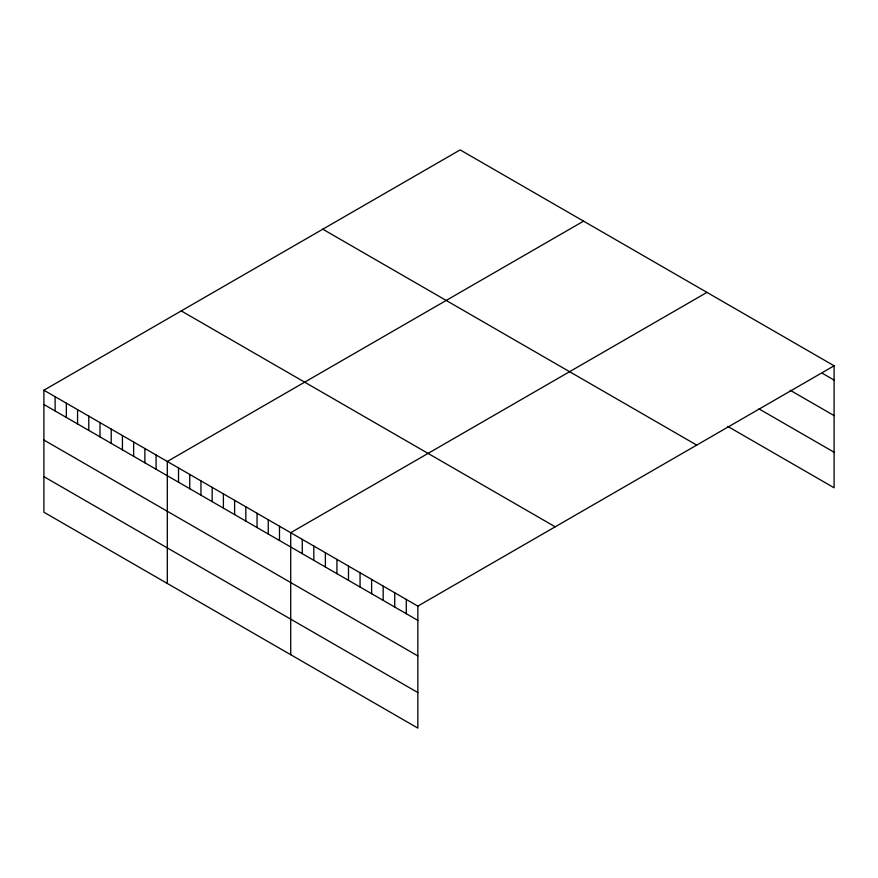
<?xml version="1.0" encoding="UTF-8"?>
<svg xmlns="http://www.w3.org/2000/svg" width="878" height="878" viewBox="0 0 878 878"><rect width="100%" height="100%" fill="white"/><g stroke="black" fill="none" stroke-linecap="round" stroke-linejoin="round"><path stroke-width="1.32" d="M43.9 390.216L417.84 606.116L417.84 728.103L43.9 512.214L43.9 390.216L460.16 149.897L834.1 365.786L834.1 487.784L727.763 426.39M583.563 221.146L167.303 461.466L167.303 583.453M706.955 292.385L290.706 532.705L290.706 654.703M417.84 606.116L834.1 365.786M822.543 373.38L834.1 380.053M790.178 390.249L834.1 415.601M758.976 408.863L834.1 452.236M322.797 229.202L696.737 445.102M181.263 310.911L555.203 526.811M43.9 404.484L417.84 620.384M43.9 440.032L417.84 655.932M43.9 476.655L417.84 692.555M406.284 599.444L406.284 613.711M394.727 592.771L394.727 607.038M383.17 586.098L383.17 600.365M371.613 579.425L371.613 593.693M360.057 572.752L360.057 587.02M348.489 566.08L348.489 580.347M336.932 559.407L336.932 573.674M325.376 552.734L325.376 566.99M313.819 546.05L313.819 560.318M302.262 539.377L302.262 553.645M279.489 526.229L279.489 540.497M268.262 519.754L268.262 534.022M257.045 513.279L257.045 527.546M245.829 506.804L245.829 521.071M234.613 500.328L234.613 514.596M223.396 493.853L223.396 508.121M212.18 487.367L212.18 501.634M200.952 480.892L200.952 495.159M189.736 474.416L189.736 488.684M178.519 467.941L178.519 482.209M156.086 454.991L156.086 469.258M144.87 448.515L144.87 462.783M133.643 442.029L133.643 456.297M122.426 435.554L122.426 449.821M111.21 429.079L111.21 443.346M99.993 422.603L99.993 436.871M88.777 416.128L88.777 430.396M77.56 409.653L77.56 423.92M66.333 403.178L66.333 417.445M55.116 396.691L55.116 410.959"/></g></svg>
